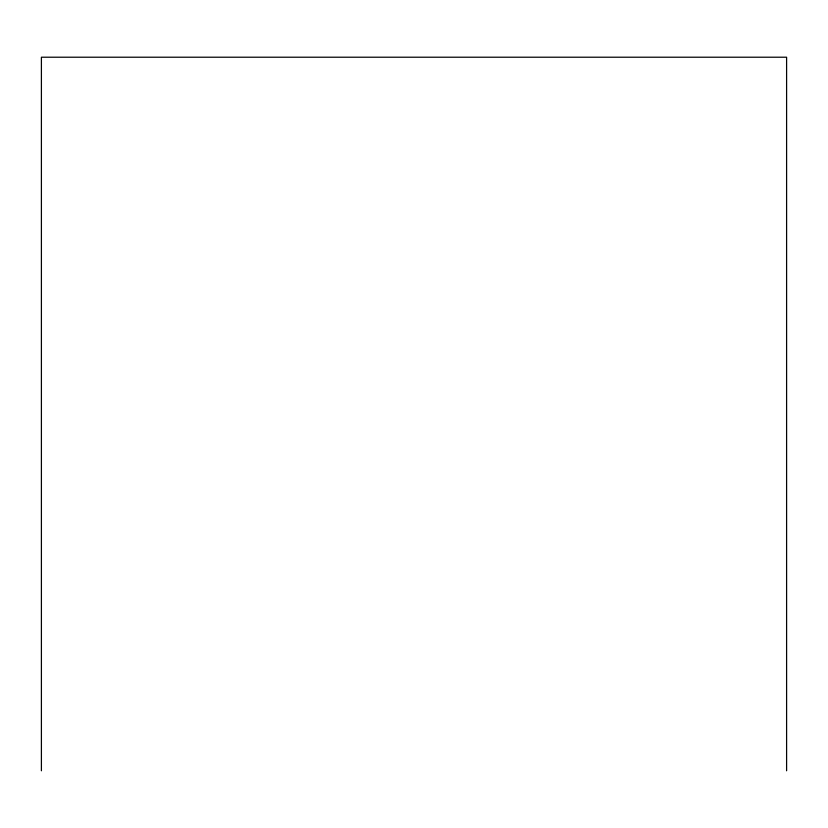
<?xml version="1.0" encoding="UTF-8"?>
<svg xmlns="http://www.w3.org/2000/svg" width="828" height="828" viewBox="0 0 828 828"><rect width="100%" height="100%" fill="white"/><g stroke="black" fill="none" stroke-linecap="round" stroke-linejoin="round"><path stroke-width="1.24" d="M786.6 770.785L786.6 57.215L41.4 57.215L41.4 770.785"/></g></svg>
